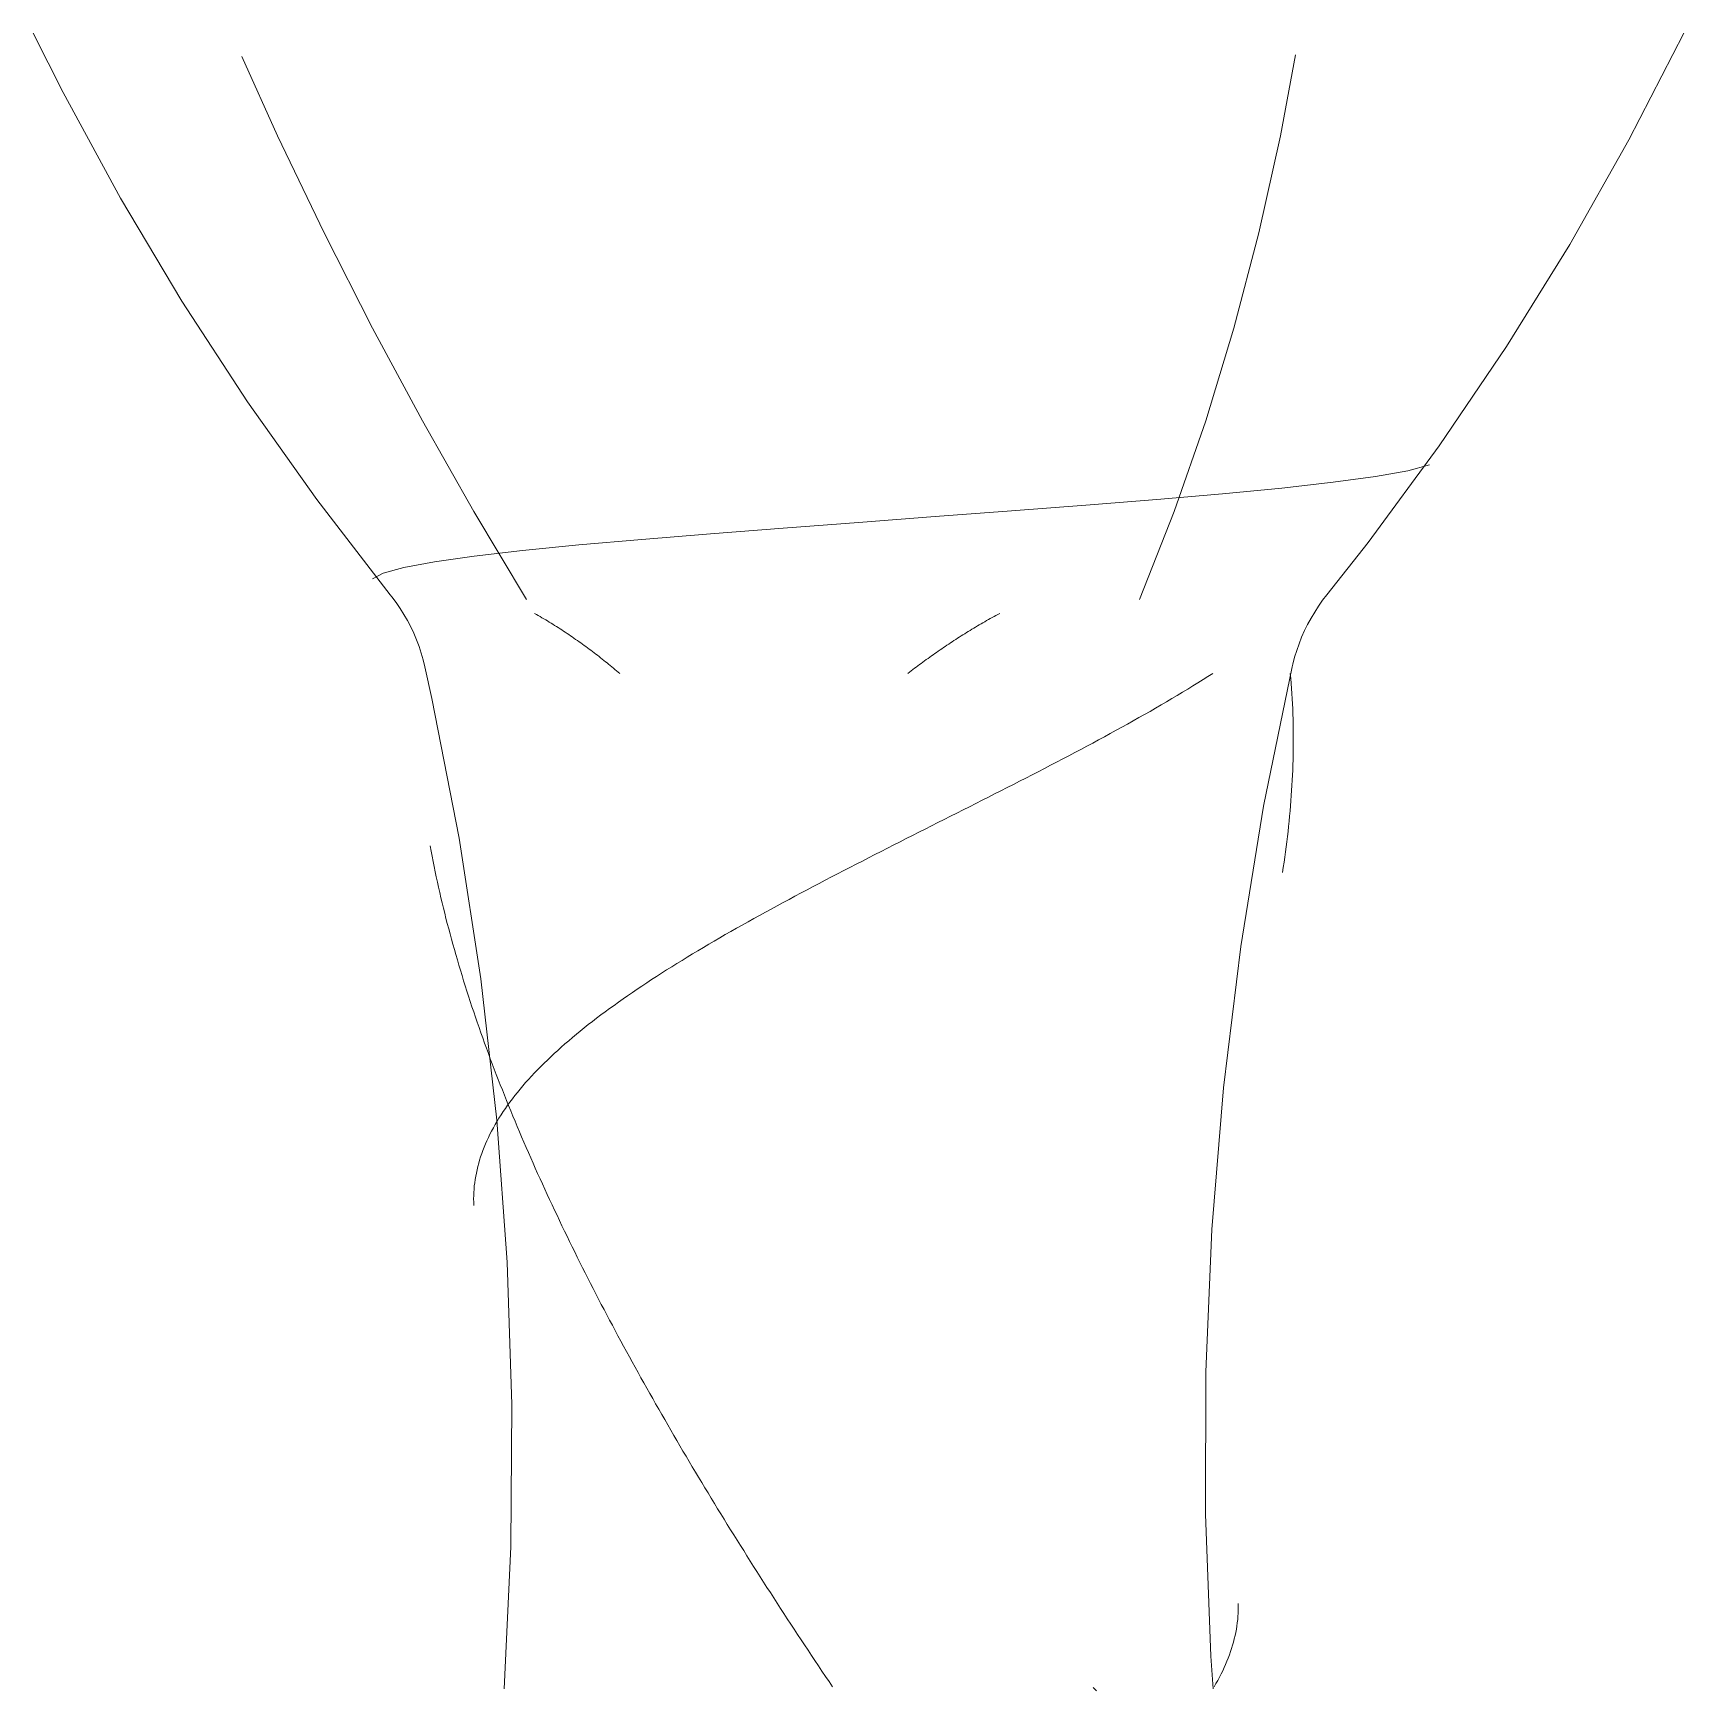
# Model space of a CAD drawing. Header units: inches. Extents: x -55396 to -733, y -290 to 853.
# Drawn here: x -751.13 to -732.51, y 101.29 to 120 of the extents above; entities that cross this region are included whole.
import ezdxf

# ---------------------------------------------------------------- set-up
doc = ezdxf.new("R2010")
doc.units = ezdxf.units.IN
doc.header["$MEASUREMENT"] = 0
doc.layers.add('Q-SPCQ', color=91, linetype='Continuous', lineweight=9)

# ---------------------------------------------------------------- blocks, each defined once
blk = doc.blocks.new('FP_374-Section 6')
at = {"layer": 'Q-SPCQ', "flags": 128}
for points in [[(-24960.607, 101.312), (-24960.53, 102.917), (-24960.519, 104.523), (-24960.571, 106.128), (-24960.688, 107.73), (-24960.868, 109.325), (-24961.112, 110.913), (-24961.42, 112.489), (-24961.499, 112.849)], [(-24951.714, 112.849), (-24952.036, 111.275), (-24952.295, 109.69), (-24952.49, 108.096), (-24952.621, 106.496), (-24952.688, 104.891), (-24952.691, 103.285), (-24952.63, 101.68), (-24952.607, 101.312)]]:
    blk.add_lwpolyline(points, dxfattribs=at)
blk = doc.blocks.new('FP_375-Section 6')
at = {"layer": 'Q-SPCQ'}
for p, q in [((-24952.777, 112.667), (-24952.835, 112.632)), ((-24952.72, 112.703), (-24952.777, 112.667)), ((-24952.664, 112.739), (-24952.72, 112.703)), ((-24952.608, 112.774), (-24952.664, 112.739)), ((-24951.735, 112.774), (-24951.73, 112.717)), ((-24951.73, 112.717), (-24951.725, 112.66)), ((-24951.725, 112.66), (-24951.721, 112.602)), ((-24953.132, 112.453), (-24953.193, 112.417)), ((-24953.071, 112.489), (-24953.132, 112.453)), ((-24953.011, 112.524), (-24953.071, 112.489)), ((-24952.952, 112.56), (-24953.011, 112.524)), ((-24952.893, 112.596), (-24952.952, 112.56)), ((-24952.835, 112.632), (-24952.893, 112.596)), ((-24951.721, 112.602), (-24951.717, 112.545)), ((-24951.717, 112.545), (-24951.714, 112.488)), ((-24951.714, 112.488), (-24951.711, 112.43)), ((-24953.443, 112.274), (-24953.507, 112.238)), ((-24953.38, 112.31), (-24953.443, 112.274)), ((-24953.317, 112.345), (-24953.38, 112.31)), ((-24953.255, 112.381), (-24953.317, 112.345)), ((-24953.193, 112.417), (-24953.255, 112.381)), ((-24951.711, 112.43), (-24951.708, 112.373)), ((-24951.708, 112.373), (-24951.706, 112.315)), ((-24951.706, 112.315), (-24951.704, 112.258)), ((-24953.766, 112.095), (-24953.832, 112.059)), ((-24953.7, 112.131), (-24953.766, 112.095)), ((-24953.635, 112.166), (-24953.7, 112.131)), ((-24953.571, 112.202), (-24953.635, 112.166)), ((-24953.507, 112.238), (-24953.571, 112.202)), ((-24951.704, 112.258), (-24951.703, 112.2)), ((-24951.703, 112.2), (-24951.702, 112.143)), ((-24951.702, 112.143), (-24951.701, 112.085)), ((-24951.701, 112.085), (-24951.701, 112.028)), ((-24954.099, 111.916), (-24954.167, 111.88)), ((-24954.032, 111.951), (-24954.099, 111.916)), ((-24953.965, 111.987), (-24954.032, 111.951)), ((-24953.898, 112.023), (-24953.965, 111.987)), ((-24953.832, 112.059), (-24953.898, 112.023)), ((-24951.701, 111.97), (-24951.702, 111.913)), ((-24951.702, 111.913), (-24951.702, 111.855)), ((-24951.701, 112.028), (-24951.701, 111.97)), ((-24954.51, 111.7), (-24954.579, 111.664)), ((-24954.441, 111.736), (-24954.51, 111.7)), ((-24954.372, 111.772), (-24954.441, 111.736)), ((-24954.303, 111.808), (-24954.372, 111.772)), ((-24954.235, 111.844), (-24954.303, 111.808)), ((-24954.167, 111.88), (-24954.235, 111.844)), ((-24951.706, 111.74), (-24951.708, 111.682)), ((-24951.704, 111.798), (-24951.706, 111.74)), ((-24951.702, 111.855), (-24951.704, 111.798)), ((-24954.859, 111.521), (-24954.93, 111.485)), ((-24954.789, 111.557), (-24954.859, 111.521)), ((-24954.719, 111.592), (-24954.789, 111.557)), ((-24954.649, 111.628), (-24954.719, 111.592)), ((-24954.579, 111.664), (-24954.649, 111.628)), ((-24951.713, 111.567), (-24951.716, 111.509)), ((-24951.71, 111.625), (-24951.713, 111.567)), ((-24951.708, 111.682), (-24951.71, 111.625)), ((-24955.213, 111.341), (-24955.284, 111.305)), ((-24955.142, 111.377), (-24955.213, 111.341)), ((-24955.071, 111.413), (-24955.142, 111.377)), ((-24955, 111.449), (-24955.071, 111.413)), ((-24954.93, 111.485), (-24955, 111.449)), ((-24951.728, 111.336), (-24951.732, 111.278)), ((-24951.724, 111.394), (-24951.728, 111.336)), ((-24951.72, 111.452), (-24951.724, 111.394)), ((-24951.716, 111.509), (-24951.72, 111.452)), ((-24955.569, 111.161), (-24955.64, 111.125)), ((-24955.497, 111.197), (-24955.569, 111.161)), ((-24955.426, 111.233), (-24955.497, 111.197)), ((-24955.355, 111.269), (-24955.426, 111.233)), ((-24955.284, 111.305), (-24955.355, 111.269)), ((-24951.743, 111.163), (-24951.748, 111.105)), ((-24951.737, 111.221), (-24951.743, 111.163)), ((-24951.732, 111.278), (-24951.737, 111.221)), ((-24955.925, 110.981), (-24955.997, 110.945)), ((-24955.854, 111.017), (-24955.925, 110.981)), ((-24955.783, 111.053), (-24955.854, 111.017)), ((-24955.711, 111.089), (-24955.783, 111.053)), ((-24955.64, 111.125), (-24955.711, 111.089)), ((-24951.761, 110.99), (-24951.768, 110.932)), ((-24951.754, 111.047), (-24951.761, 110.99)), ((-24951.748, 111.105), (-24951.754, 111.047)), ((-24961.44, 110.826), (-24961.429, 110.768)), ((-24961.429, 110.768), (-24961.418, 110.709)), ((-24956.281, 110.801), (-24956.352, 110.764)), ((-24956.21, 110.837), (-24956.281, 110.801)), ((-24956.139, 110.873), (-24956.21, 110.837)), ((-24956.068, 110.909), (-24956.139, 110.873)), ((-24955.997, 110.945), (-24956.068, 110.909)), ((-24951.782, 110.816), (-24951.79, 110.758)), ((-24951.775, 110.874), (-24951.782, 110.816)), ((-24951.768, 110.932), (-24951.775, 110.874)), ((-24961.418, 110.709), (-24961.407, 110.651)), ((-24961.407, 110.651), (-24961.395, 110.593)), ((-24961.395, 110.593), (-24961.383, 110.534)), ((-24956.704, 110.584), (-24956.774, 110.548)), ((-24956.634, 110.62), (-24956.704, 110.584)), ((-24956.564, 110.656), (-24956.634, 110.62)), ((-24956.493, 110.692), (-24956.564, 110.656)), ((-24956.423, 110.728), (-24956.493, 110.692)), ((-24956.352, 110.764), (-24956.423, 110.728)), ((-24951.815, 110.584), (-24951.824, 110.526)), ((-24951.806, 110.642), (-24951.815, 110.584)), ((-24951.798, 110.7), (-24951.806, 110.642)), ((-24951.79, 110.758), (-24951.798, 110.7)), ((-24961.383, 110.534), (-24961.371, 110.476)), ((-24961.371, 110.476), (-24961.358, 110.418)), ((-24961.358, 110.418), (-24961.345, 110.359)), ((-24957.051, 110.404), (-24957.12, 110.367)), ((-24956.982, 110.44), (-24957.051, 110.404)), ((-24956.913, 110.476), (-24956.982, 110.44)), ((-24956.843, 110.512), (-24956.913, 110.476)), ((-24956.774, 110.548), (-24956.843, 110.512)), ((-24961.345, 110.359), (-24961.332, 110.301)), ((-24961.332, 110.301), (-24961.319, 110.242)), ((-24961.319, 110.242), (-24961.305, 110.184)), ((-24957.391, 110.223), (-24957.459, 110.187)), ((-24957.324, 110.259), (-24957.391, 110.223)), ((-24957.256, 110.295), (-24957.324, 110.259)), ((-24957.188, 110.331), (-24957.256, 110.295)), ((-24957.12, 110.367), (-24957.188, 110.331)), ((-24961.305, 110.184), (-24961.291, 110.125)), ((-24961.291, 110.125), (-24961.276, 110.067)), ((-24961.276, 110.067), (-24961.262, 110.008)), ((-24957.724, 110.042), (-24957.789, 110.006)), ((-24957.658, 110.078), (-24957.724, 110.042)), ((-24957.592, 110.114), (-24957.658, 110.078)), ((-24957.525, 110.151), (-24957.592, 110.114)), ((-24957.459, 110.187), (-24957.525, 110.151)), ((-24961.262, 110.008), (-24961.247, 109.95)), ((-24961.247, 109.95), (-24961.231, 109.891)), ((-24961.231, 109.891), (-24961.216, 109.833)), ((-24961.216, 109.833), (-24961.2, 109.774)), ((-24958.046, 109.861), (-24958.11, 109.825)), ((-24957.983, 109.897), (-24958.046, 109.861)), ((-24957.919, 109.933), (-24957.983, 109.897)), ((-24957.854, 109.97), (-24957.919, 109.933)), ((-24957.789, 110.006), (-24957.854, 109.97)), ((-24961.2, 109.774), (-24961.184, 109.716)), ((-24961.184, 109.716), (-24961.167, 109.657)), ((-24961.167, 109.657), (-24961.15, 109.599)), ((-24958.419, 109.644), (-24958.479, 109.608)), ((-24958.358, 109.68), (-24958.419, 109.644)), ((-24958.297, 109.716), (-24958.358, 109.68)), ((-24958.235, 109.752), (-24958.297, 109.716)), ((-24958.172, 109.789), (-24958.235, 109.752)), ((-24958.11, 109.825), (-24958.172, 109.789)), ((-24961.15, 109.599), (-24961.133, 109.54)), ((-24961.133, 109.54), (-24961.116, 109.481)), ((-24961.116, 109.481), (-24961.099, 109.423)), ((-24958.715, 109.463), (-24958.772, 109.426)), ((-24958.657, 109.499), (-24958.715, 109.463)), ((-24958.598, 109.535), (-24958.657, 109.499)), ((-24958.539, 109.571), (-24958.598, 109.535)), ((-24958.479, 109.608), (-24958.539, 109.571)), ((-24961.099, 109.423), (-24961.081, 109.364)), ((-24961.081, 109.364), (-24961.063, 109.305)), ((-24961.063, 109.305), (-24961.045, 109.247)), ((-24958.997, 109.281), (-24959.052, 109.245)), ((-24958.942, 109.318), (-24958.997, 109.281)), ((-24958.886, 109.354), (-24958.942, 109.318)), ((-24958.829, 109.39), (-24958.886, 109.354)), ((-24958.772, 109.426), (-24958.829, 109.39)), ((-24961.045, 109.247), (-24961.026, 109.188)), ((-24961.026, 109.188), (-24961.007, 109.13)), ((-24961.007, 109.13), (-24960.988, 109.071)), ((-24959.264, 109.1), (-24959.315, 109.063)), ((-24959.212, 109.136), (-24959.264, 109.1)), ((-24959.159, 109.172), (-24959.212, 109.136)), ((-24959.106, 109.209), (-24959.159, 109.172)), ((-24959.052, 109.245), (-24959.106, 109.209)), ((-24960.988, 109.071), (-24960.969, 109.012)), ((-24960.969, 109.012), (-24960.949, 108.953)), ((-24960.949, 108.953), (-24960.929, 108.895)), ((-24960.929, 108.895), (-24960.909, 108.836)), ((-24959.514, 108.918), (-24959.562, 108.882)), ((-24959.465, 108.955), (-24959.514, 108.918)), ((-24959.416, 108.991), (-24959.465, 108.955)), ((-24959.366, 109.027), (-24959.416, 108.991)), ((-24959.315, 109.063), (-24959.366, 109.027)), ((-24960.909, 108.836), (-24960.889, 108.777)), ((-24960.889, 108.777), (-24960.868, 108.718)), ((-24960.868, 108.718), (-24960.847, 108.66)), ((-24959.746, 108.737), (-24959.791, 108.7)), ((-24959.701, 108.773), (-24959.746, 108.737)), ((-24959.656, 108.809), (-24959.701, 108.773)), ((-24959.609, 108.846), (-24959.656, 108.809)), ((-24959.562, 108.882), (-24959.609, 108.846)), ((-24960.847, 108.66), (-24960.826, 108.601)), ((-24960.826, 108.601), (-24960.805, 108.542)), ((-24960.805, 108.542), (-24960.783, 108.483)), ((-24959.961, 108.555), (-24960.001, 108.519)), ((-24959.919, 108.591), (-24959.961, 108.555)), ((-24959.877, 108.628), (-24959.919, 108.591)), ((-24959.834, 108.664), (-24959.877, 108.628)), ((-24959.791, 108.7), (-24959.834, 108.664)), ((-24960.783, 108.483), (-24960.762, 108.425)), ((-24960.762, 108.425), (-24960.74, 108.366)), ((-24960.74, 108.366), (-24960.717, 108.307)), ((-24960.192, 108.337), (-24960.228, 108.3)), ((-24960.155, 108.373), (-24960.192, 108.337)), ((-24960.118, 108.409), (-24960.155, 108.373)), ((-24960.08, 108.446), (-24960.118, 108.409)), ((-24960.041, 108.482), (-24960.08, 108.446)), ((-24960.001, 108.519), (-24960.041, 108.482)), ((-24960.717, 108.307), (-24960.695, 108.248)), ((-24960.695, 108.248), (-24960.672, 108.189)), ((-24960.672, 108.189), (-24960.649, 108.13)), ((-24960.363, 108.155), (-24960.394, 108.118)), ((-24960.33, 108.191), (-24960.363, 108.155)), ((-24960.297, 108.227), (-24960.33, 108.191)), ((-24960.263, 108.264), (-24960.297, 108.227)), ((-24960.228, 108.3), (-24960.263, 108.264)), ((-24960.649, 108.13), (-24960.626, 108.072)), ((-24960.626, 108.072), (-24960.603, 108.013)), ((-24960.603, 108.013), (-24960.579, 107.954)), ((-24960.512, 107.973), (-24960.54, 107.936)), ((-24960.484, 108.009), (-24960.512, 107.973)), ((-24960.455, 108.045), (-24960.484, 108.009)), ((-24960.425, 108.082), (-24960.455, 108.045)), ((-24960.394, 108.118), (-24960.425, 108.082)), ((-24960.64, 107.791), (-24960.664, 107.754)), ((-24960.617, 107.827), (-24960.64, 107.791)), ((-24960.592, 107.863), (-24960.617, 107.827)), ((-24960.566, 107.9), (-24960.592, 107.863)), ((-24960.579, 107.954), (-24960.555, 107.895)), ((-24960.54, 107.936), (-24960.566, 107.9)), ((-24960.555, 107.895), (-24960.531, 107.836)), ((-24960.531, 107.836), (-24960.507, 107.777)), ((-24960.507, 107.777), (-24960.483, 107.718)), ((-24960.747, 107.608), (-24960.766, 107.572)), ((-24960.727, 107.645), (-24960.747, 107.608)), ((-24960.707, 107.681), (-24960.727, 107.645)), ((-24960.686, 107.718), (-24960.707, 107.681)), ((-24960.664, 107.754), (-24960.686, 107.718)), ((-24960.483, 107.718), (-24960.458, 107.659)), ((-24960.458, 107.659), (-24960.433, 107.6)), ((-24960.433, 107.6), (-24960.408, 107.541)), ((-24960.831, 107.426), (-24960.845, 107.39)), ((-24960.816, 107.463), (-24960.831, 107.426)), ((-24960.8, 107.499), (-24960.816, 107.463)), ((-24960.783, 107.535), (-24960.8, 107.499)), ((-24960.766, 107.572), (-24960.783, 107.535)), ((-24960.408, 107.541), (-24960.383, 107.483)), ((-24960.383, 107.483), (-24960.358, 107.424)), ((-24960.358, 107.424), (-24960.332, 107.365)), ((-24960.893, 107.244), (-24960.903, 107.207)), ((-24960.882, 107.28), (-24960.893, 107.244)), ((-24960.871, 107.317), (-24960.882, 107.28)), ((-24960.859, 107.353), (-24960.871, 107.317)), ((-24960.845, 107.39), (-24960.859, 107.353)), ((-24960.332, 107.365), (-24960.306, 107.306)), ((-24960.306, 107.306), (-24960.28, 107.247)), ((-24960.28, 107.247), (-24960.254, 107.188)), ((-24960.937, 107.025), (-24960.942, 106.988)), ((-24960.932, 107.061), (-24960.937, 107.025)), ((-24960.926, 107.098), (-24960.932, 107.061)), ((-24960.919, 107.134), (-24960.926, 107.098)), ((-24960.911, 107.171), (-24960.919, 107.134)), ((-24960.903, 107.207), (-24960.911, 107.171)), ((-24960.254, 107.188), (-24960.228, 107.129)), ((-24960.228, 107.129), (-24960.201, 107.07)), ((-24960.201, 107.07), (-24960.174, 107.011)), ((-24960.949, 106.879), (-24960.95, 106.842)), ((-24960.95, 106.842), (-24960.949, 106.806)), ((-24960.948, 106.915), (-24960.949, 106.879)), ((-24960.945, 106.952), (-24960.948, 106.915)), ((-24960.942, 106.988), (-24960.945, 106.952)), ((-24960.174, 107.011), (-24960.147, 106.952)), ((-24960.147, 106.952), (-24960.12, 106.893)), ((-24960.12, 106.893), (-24960.093, 106.834)), ((-24960.949, 106.806), (-24960.948, 106.769)), ((-24960.093, 106.834), (-24960.065, 106.775)), ((-24960.065, 106.775), (-24960.037, 106.716)), ((-24960.037, 106.716), (-24960.009, 106.657)), ((-24960.009, 106.657), (-24959.981, 106.598)), ((-24959.981, 106.598), (-24959.953, 106.538)), ((-24959.953, 106.538), (-24959.925, 106.479)), ((-24959.925, 106.479), (-24959.896, 106.42)), ((-24959.896, 106.42), (-24959.867, 106.361)), ((-24959.867, 106.361), (-24959.838, 106.302)), ((-24959.838, 106.302), (-24959.809, 106.243)), ((-24959.809, 106.243), (-24959.78, 106.184)), ((-24959.78, 106.184), (-24959.75, 106.125)), ((-24959.75, 106.125), (-24959.721, 106.066)), ((-24959.721, 106.066), (-24959.691, 106.007)), ((-24959.691, 106.007), (-24959.661, 105.948)), ((-24959.661, 105.948), (-24959.631, 105.889)), ((-24959.631, 105.889), (-24959.601, 105.83)), ((-24959.601, 105.83), (-24959.57, 105.77)), ((-24959.57, 105.77), (-24959.54, 105.711)), ((-24959.54, 105.711), (-24959.509, 105.652)), ((-24959.509, 105.652), (-24959.478, 105.593)), ((-24959.478, 105.593), (-24959.447, 105.534)), ((-24959.447, 105.534), (-24959.416, 105.475)), ((-24959.416, 105.475), (-24959.384, 105.416)), ((-24959.384, 105.416), (-24959.353, 105.357)), ((-24959.353, 105.357), (-24959.321, 105.297)), ((-24959.321, 105.297), (-24959.289, 105.238)), ((-24959.289, 105.238), (-24959.257, 105.179)), ((-24959.257, 105.179), (-24959.225, 105.12)), ((-24959.225, 105.12), (-24959.193, 105.061)), ((-24959.193, 105.061), (-24959.16, 105.002)), ((-24959.16, 105.002), (-24959.128, 104.943)), ((-24959.128, 104.943), (-24959.095, 104.883)), ((-24959.095, 104.883), (-24959.062, 104.824)), ((-24959.062, 104.824), (-24959.029, 104.765)), ((-24959.029, 104.765), (-24958.996, 104.706)), ((-24958.996, 104.706), (-24958.963, 104.647)), ((-24958.963, 104.647), (-24958.929, 104.588)), ((-24958.929, 104.588), (-24958.896, 104.528)), ((-24958.896, 104.528), (-24958.862, 104.469)), ((-24958.862, 104.469), (-24958.828, 104.41)), ((-24958.828, 104.41), (-24958.794, 104.351)), ((-24958.794, 104.351), (-24958.76, 104.292)), ((-24958.76, 104.292), (-24958.726, 104.233)), ((-24958.726, 104.233), (-24958.692, 104.173)), ((-24958.692, 104.173), (-24958.657, 104.114)), ((-24958.657, 104.114), (-24958.622, 104.055)), ((-24958.622, 104.055), (-24958.588, 103.996)), ((-24958.588, 103.996), (-24958.553, 103.937)), ((-24958.553, 103.937), (-24958.518, 103.878)), ((-24958.518, 103.878), (-24958.483, 103.818)), ((-24958.483, 103.818), (-24958.447, 103.759)), ((-24958.447, 103.759), (-24958.412, 103.7)), ((-24958.412, 103.7), (-24958.376, 103.641)), ((-24958.376, 103.641), (-24958.341, 103.582)), ((-24958.341, 103.582), (-24958.305, 103.523)), ((-24958.305, 103.523), (-24958.269, 103.463)), ((-24958.269, 103.463), (-24958.233, 103.404)), ((-24958.233, 103.404), (-24958.197, 103.345)), ((-24958.197, 103.345), (-24958.16, 103.286)), ((-24958.16, 103.286), (-24958.124, 103.227)), ((-24958.124, 103.227), (-24958.088, 103.168)), ((-24958.088, 103.168), (-24958.051, 103.108)), ((-24958.051, 103.108), (-24958.014, 103.049)), ((-24958.014, 103.049), (-24957.977, 102.99)), ((-24957.977, 102.99), (-24957.94, 102.931)), ((-24957.94, 102.931), (-24957.903, 102.872)), ((-24957.903, 102.872), (-24957.866, 102.813)), ((-24957.866, 102.813), (-24957.829, 102.754)), ((-24957.829, 102.754), (-24957.791, 102.694)), ((-24957.791, 102.694), (-24957.754, 102.635)), ((-24957.754, 102.635), (-24957.716, 102.576)), ((-24957.716, 102.576), (-24957.678, 102.517)), ((-24957.678, 102.517), (-24957.64, 102.458)), ((-24957.64, 102.458), (-24957.602, 102.399)), ((-24957.602, 102.399), (-24957.564, 102.34)), ((-24957.564, 102.34), (-24957.526, 102.28)), ((-24957.526, 102.28), (-24957.488, 102.221)), ((-24957.488, 102.221), (-24957.449, 102.162)), ((-24957.449, 102.162), (-24957.411, 102.103)), ((-24952.324, 102.166), (-24952.326, 102.13)), ((-24952.322, 102.202), (-24952.324, 102.166)), ((-24952.322, 102.274), (-24952.322, 102.238)), ((-24952.322, 102.238), (-24952.322, 102.202)), ((-24957.411, 102.103), (-24957.372, 102.044)), ((-24957.372, 102.044), (-24957.333, 101.985)), ((-24957.333, 101.985), (-24957.294, 101.926)), ((-24952.344, 101.985), (-24952.351, 101.949)), ((-24952.338, 102.021), (-24952.344, 101.985)), ((-24952.333, 102.057), (-24952.338, 102.021)), ((-24952.329, 102.094), (-24952.333, 102.057)), ((-24952.326, 102.13), (-24952.329, 102.094)), ((-24957.294, 101.926), (-24957.255, 101.867)), ((-24957.255, 101.867), (-24957.216, 101.808)), ((-24957.216, 101.808), (-24957.177, 101.749)), ((-24952.386, 101.805), (-24952.397, 101.769)), ((-24952.376, 101.841), (-24952.386, 101.805)), ((-24952.367, 101.877), (-24952.376, 101.841)), ((-24952.358, 101.913), (-24952.367, 101.877)), ((-24952.351, 101.949), (-24952.358, 101.913)), ((-24957.177, 101.749), (-24957.138, 101.69)), ((-24957.138, 101.69), (-24957.099, 101.631)), ((-24957.099, 101.631), (-24957.059, 101.571)), ((-24952.45, 101.624), (-24952.465, 101.588)), ((-24952.435, 101.66), (-24952.45, 101.624)), ((-24952.422, 101.696), (-24952.435, 101.66)), ((-24952.409, 101.732), (-24952.422, 101.696)), ((-24952.397, 101.769), (-24952.409, 101.732)), ((-24957.059, 101.571), (-24957.02, 101.512)), ((-24957.02, 101.512), (-24956.98, 101.453)), ((-24956.98, 101.453), (-24956.94, 101.394)), ((-24952.535, 101.444), (-24952.554, 101.407)), ((-24952.516, 101.48), (-24952.535, 101.444)), ((-24952.498, 101.516), (-24952.516, 101.48)), ((-24952.481, 101.552), (-24952.498, 101.516)), ((-24952.465, 101.588), (-24952.481, 101.552)), ((-24956.94, 101.394), (-24956.9, 101.335)), ((-24952.574, 101.371), (-24952.596, 101.335)), ((-24952.554, 101.407), (-24952.574, 101.371))]:
    blk.add_line(p, q, dxfattribs=at)
blk = doc.blocks.new('FP_376-Section 6')
at = {"layer": 'Q-SPCQ'}
blk.add_line((-24953.958, 101.326), (-24953.921, 101.29), dxfattribs=at)
blk = doc.blocks.new('FP_377-Section 6')
at = {"layer": 'Q-SPCQ', "flags": 128}
for points in [[(-24961.891, 113.662), (-24962.719, 114.735), (-24963.503, 115.84), (-24964.242, 116.975), (-24964.936, 118.139), (-24965.582, 119.33), (-24965.919, 120)], [(-24947.294, 120), (-24947.914, 118.795), (-24948.581, 117.616), (-24949.295, 116.465), (-24950.054, 115.343), (-24950.858, 114.252), (-24951.322, 113.662)]]:
    blk.add_lwpolyline(points, dxfattribs=at)
blk = doc.blocks.new('FP_378-Section 6')
at = {"layer": 'Q-SPCQ'}
for p, q in [((-24951.675, 119.754), (-24951.846, 118.842)), ((-24963.567, 119.737), (-24963.163, 118.842)), ((-24963.163, 118.842), (-24962.637, 117.745)), ((-24951.846, 118.842), (-24952.091, 117.745)), ((-24962.637, 117.745), (-24962.091, 116.672)), ((-24952.091, 117.745), (-24952.372, 116.672)), ((-24962.091, 116.672), (-24961.527, 115.623)), ((-24952.372, 116.672), (-24952.69, 115.623)), ((-24961.527, 115.623), (-24960.947, 114.601)), ((-24952.69, 115.623), (-24953.045, 114.601)), ((-24950.166, 115.126), (-24950.409, 115.061)), ((-24951.252, 114.931), (-24951.832, 114.866)), ((-24950.774, 114.996), (-24951.252, 114.931)), ((-24950.409, 115.061), (-24950.774, 114.996)), ((-24953.242, 114.736), (-24954.041, 114.672)), ((-24952.5, 114.801), (-24953.242, 114.736)), ((-24951.832, 114.866), (-24952.5, 114.801)), ((-24960.947, 114.601), (-24960.354, 113.607)), ((-24955.741, 114.543), (-24956.607, 114.478)), ((-24954.88, 114.607), (-24955.741, 114.543)), ((-24954.041, 114.672), (-24954.88, 114.607)), ((-24953.045, 114.601), (-24953.438, 113.607)), ((-24958.278, 114.35), (-24959.052, 114.286)), ((-24957.458, 114.414), (-24958.278, 114.35)), ((-24956.607, 114.478), (-24957.458, 114.414)), ((-24960.397, 114.159), (-24960.944, 114.095)), ((-24959.762, 114.223), (-24960.397, 114.159)), ((-24959.052, 114.286), (-24959.762, 114.223)), ((-24961.737, 113.968), (-24961.971, 113.905)), ((-24961.393, 114.032), (-24961.737, 113.968)), ((-24960.944, 114.095), (-24961.393, 114.032)), ((-24961.971, 113.905), (-24962.091, 113.842))]:
    blk.add_line(p, q, dxfattribs=at)
blk = doc.blocks.new('FP_379-Section 6')
at = {"layer": 'Q-SPCQ', "flags": 128}
for points in [[(-24961.499, 112.849), (-24961.518, 112.926), (-24961.54, 113.003), (-24961.566, 113.079), (-24961.594, 113.154), (-24961.625, 113.228), (-24961.66, 113.3), (-24961.697, 113.371), (-24961.737, 113.44), (-24961.779, 113.508), (-24961.824, 113.574), (-24961.872, 113.638), (-24961.891, 113.662)], [(-24951.322, 113.662), (-24951.371, 113.599), (-24951.417, 113.533), (-24951.46, 113.466), (-24951.501, 113.398), (-24951.54, 113.327), (-24951.575, 113.256), (-24951.607, 113.182), (-24951.637, 113.108), (-24951.663, 113.033), (-24951.687, 112.956), (-24951.707, 112.879), (-24951.714, 112.849)]]:
    blk.add_lwpolyline(points, dxfattribs=at)
blk = doc.blocks.new('FP_380-Section 6')
at = {"layer": 'Q-SPCQ'}
for p, q in [((-24960.262, 113.45), (-24960.241, 113.438)), ((-24960.241, 113.438), (-24960.22, 113.426)), ((-24960.22, 113.426), (-24960.199, 113.414)), ((-24960.199, 113.414), (-24960.179, 113.402)), ((-24960.179, 113.402), (-24960.158, 113.39)), ((-24960.158, 113.39), (-24960.137, 113.378)), ((-24955.12, 113.393), (-24955.141, 113.381)), ((-24955.099, 113.404), (-24955.12, 113.393)), ((-24955.078, 113.416), (-24955.099, 113.404)), ((-24955.056, 113.427), (-24955.078, 113.416)), ((-24955.035, 113.439), (-24955.056, 113.427)), ((-24955.013, 113.45), (-24955.035, 113.439)), ((-24960.137, 113.378), (-24960.117, 113.366)), ((-24960.117, 113.366), (-24960.096, 113.353)), ((-24960.096, 113.353), (-24960.076, 113.341)), ((-24960.076, 113.341), (-24960.056, 113.328)), ((-24960.056, 113.328), (-24960.036, 113.315)), ((-24960.036, 113.315), (-24960.015, 113.303)), ((-24960.015, 113.303), (-24959.995, 113.29)), ((-24959.995, 113.29), (-24959.975, 113.277)), ((-24959.975, 113.277), (-24959.955, 113.264)), ((-24959.955, 113.264), (-24959.936, 113.251)), ((-24959.936, 113.251), (-24959.916, 113.238)), ((-24959.916, 113.238), (-24959.896, 113.225)), ((-24959.896, 113.225), (-24959.876, 113.212)), ((-24959.876, 113.212), (-24959.857, 113.198)), ((-24959.857, 113.198), (-24959.837, 113.185)), ((-24955.43, 113.209), (-24955.45, 113.196)), ((-24955.409, 113.221), (-24955.43, 113.209)), ((-24955.389, 113.234), (-24955.409, 113.221)), ((-24955.369, 113.247), (-24955.389, 113.234)), ((-24955.348, 113.259), (-24955.369, 113.247)), ((-24955.328, 113.272), (-24955.348, 113.259)), ((-24955.307, 113.284), (-24955.328, 113.272)), ((-24955.287, 113.296), (-24955.307, 113.284)), ((-24955.266, 113.309), (-24955.287, 113.296)), ((-24955.246, 113.321), (-24955.266, 113.309)), ((-24955.225, 113.333), (-24955.246, 113.321)), ((-24955.204, 113.345), (-24955.225, 113.333)), ((-24955.183, 113.357), (-24955.204, 113.345)), ((-24955.162, 113.369), (-24955.183, 113.357)), ((-24955.141, 113.381), (-24955.162, 113.369)), ((-24959.837, 113.185), (-24959.818, 113.172)), ((-24959.818, 113.172), (-24959.799, 113.158)), ((-24959.799, 113.158), (-24959.779, 113.145)), ((-24959.779, 113.145), (-24959.76, 113.131)), ((-24959.76, 113.131), (-24959.741, 113.117)), ((-24959.741, 113.117), (-24959.722, 113.104)), ((-24959.722, 113.104), (-24959.703, 113.09)), ((-24959.703, 113.09), (-24959.684, 113.076)), ((-24959.684, 113.076), (-24959.665, 113.062)), ((-24959.665, 113.062), (-24959.647, 113.048)), ((-24959.647, 113.048), (-24959.628, 113.034)), ((-24959.628, 113.034), (-24959.609, 113.02)), ((-24959.609, 113.02), (-24959.591, 113.006)), ((-24955.726, 113.011), (-24955.745, 112.997)), ((-24955.707, 113.024), (-24955.726, 113.011)), ((-24955.687, 113.038), (-24955.707, 113.024)), ((-24955.668, 113.051), (-24955.687, 113.038)), ((-24955.648, 113.065), (-24955.668, 113.051)), ((-24955.628, 113.078), (-24955.648, 113.065)), ((-24955.609, 113.091), (-24955.628, 113.078)), ((-24955.589, 113.105), (-24955.609, 113.091)), ((-24955.569, 113.118), (-24955.589, 113.105)), ((-24955.55, 113.131), (-24955.569, 113.118)), ((-24955.53, 113.144), (-24955.55, 113.131)), ((-24955.51, 113.157), (-24955.53, 113.144)), ((-24955.49, 113.17), (-24955.51, 113.157)), ((-24955.47, 113.183), (-24955.49, 113.17)), ((-24955.45, 113.196), (-24955.47, 113.183)), ((-24959.591, 113.006), (-24959.572, 112.992)), ((-24959.572, 112.992), (-24959.554, 112.978)), ((-24959.554, 112.978), (-24959.535, 112.963)), ((-24959.535, 112.963), (-24959.517, 112.949)), ((-24959.517, 112.949), (-24959.499, 112.935)), ((-24959.499, 112.935), (-24959.481, 112.92)), ((-24959.481, 112.92), (-24959.463, 112.906)), ((-24959.463, 112.906), (-24959.445, 112.891)), ((-24959.445, 112.891), (-24959.427, 112.877)), ((-24959.427, 112.877), (-24959.409, 112.862)), ((-24959.409, 112.862), (-24959.391, 112.848)), ((-24959.391, 112.848), (-24959.373, 112.833)), ((-24959.373, 112.833), (-24959.355, 112.819)), ((-24955.975, 112.831), (-24955.994, 112.817)), ((-24955.956, 112.845), (-24955.975, 112.831)), ((-24955.937, 112.859), (-24955.956, 112.845)), ((-24955.918, 112.873), (-24955.937, 112.859)), ((-24955.899, 112.887), (-24955.918, 112.873)), ((-24955.88, 112.901), (-24955.899, 112.887)), ((-24955.861, 112.915), (-24955.88, 112.901)), ((-24955.842, 112.929), (-24955.861, 112.915)), ((-24955.822, 112.942), (-24955.842, 112.929)), ((-24955.803, 112.956), (-24955.822, 112.942)), ((-24955.784, 112.97), (-24955.803, 112.956)), ((-24955.765, 112.984), (-24955.784, 112.97)), ((-24955.745, 112.997), (-24955.765, 112.984)), ((-24959.355, 112.819), (-24959.338, 112.804)), ((-24959.338, 112.804), (-24959.32, 112.789)), ((-24959.32, 112.789), (-24959.302, 112.774)), ((-24956.031, 112.789), (-24956.05, 112.774)), ((-24956.012, 112.803), (-24956.031, 112.789)), ((-24955.994, 112.817), (-24956.012, 112.803))]:
    blk.add_line(p, q, dxfattribs=at)
blk = doc.blocks.new('Basketball_Backstop-Performance_Sports_Systems-3103-Ceiling_Hung - 27_-0_ to 27_-11 7_8_-706978-Section 6')
at = {"layer": 'Q-SPCQ'}
for name in ['FP_377-Section 6', 'FP_378-Section 6', 'FP_379-Section 6', 'FP_380-Section 6', 'FP_374-Section 6', 'FP_375-Section 6', 'FP_376-Section 6']:
    blk.add_blockref(name, (12107.393, 0), dxfattribs=at)

msp = doc.modelspace()

# ---------------------------------------------------------------- block references
at = {"layer": 'Q-SPCQ'}
msp.add_blockref('Basketball_Backstop-Performance_Sports_Systems-3103-Ceiling_Hung - 27_-0_ to 27_-11 7_8_-706978-Section 6', (12107.393, 0), dxfattribs=at)

doc.saveas('drawing.dxf')
